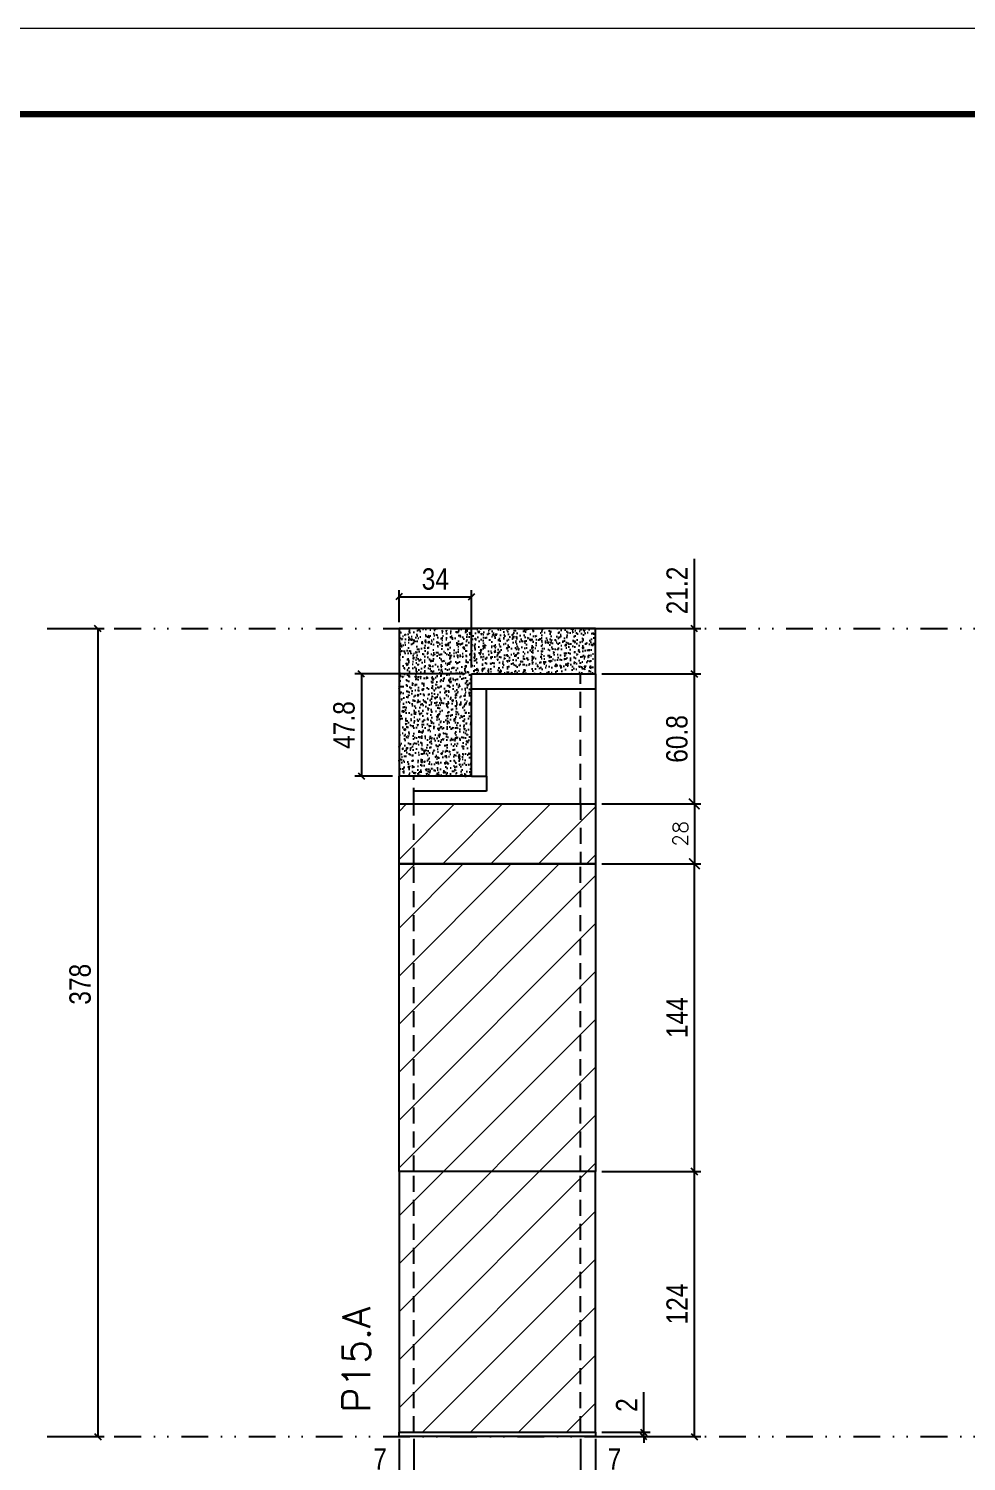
# Model space of a CAD drawing. Extents: x 2949 to 9203, y -16089 to 12527.
# Drawn here: x 8144 to 8582, y 4965 to 5635 of the extents above; entities that cross this region are included whole.
import ezdxf

# ---------------------------------------------------------------- set-up
doc = ezdxf.new("R2010")
doc.units = 0
for name, pattern in [('DASHED', [0.75, 0.5, -0.25]), ('DIVIDE2', [0.625, 0.25, -0.125, 0, -0.125, 0, -0.125]), ('HIDDEN', [0.375, 0.25, -0.125])]:
    doc.linetypes.add(name, pattern=pattern)
for name, color, linetype in [('COTA', 241, 'Continuous'), ('cotas', 4, 'Continuous'), ('Nível', 160, 'Continuous'), ('Painéis', 200, 'Continuous'), ('SARR_2.2x7', 40, 'Continuous'), ('Sarrafo de Pressão', 42, 'HIDDEN')]:
    doc.layers.add(name, color=color, linetype=linetype)
for name, color, linetype, lineweight in [('Folhas', 255, 'Continuous', 9), ('Hachura', 251, 'Continuous', 9), ('SARRAFO DE PRESSAO', 251, 'DASHED', 9), ('Texto Seção', 7, 'Continuous', 15)]:
    doc.layers.add(name, color=color, linetype=linetype, lineweight=lineweight)
doc.styles.add('COTA TECNICA', font='techl___.ttf', dxfattribs={"height": 10})
doc.styles.add('COTA TECNICA-50', font='techl___.ttf', dxfattribs={"height": 10})
doc.styles.add('REGUA-120', font='ROMANS.shx', dxfattribs={"height": 15})
doc.styles.add('ROMANS', font='romans.shx')
doc.dimstyles.new('COTA PAINEL-50', dxfattribs={"dimtxt": 10, "dimasz": 3, "dimexe": 3, "dimexo": 3, "dimgap": 3, "dimtad": 1, "dimdec": 1, "dimzin": 12, "dimdsep": 46, "dimtxsty": 'COTA TECNICA-50', "dimblk1": 'OBLIQUE', "dimblk2": 'OBLIQUE', "dimsah": 1, "dimcen": 0.9, "dimclrd": 4, "dimclre": 4, "dimclrt": 240, "dimadec": 1, "dimazin": 3, "dimtfac": 1, "dimtdec": 1, "dimtmove": 0, "dimatfit": 3, "dimfxl": 1, "dimtolj": 1, "dimtzin": 12, "dimarcsym": 0})
doc.dimstyles.new('Cota Paínel', dxfattribs={"dimtxt": 7, "dimasz": 5, "dimexe": 3, "dimexo": 3, "dimgap": 3, "dimtad": 1, "dimdec": 1, "dimzin": 12, "dimdsep": 46, "dimtxsty": 'ROMANS', "dimblk": 'ARCHTICK', "dimcen": 0, "dimclrd": 4, "dimclre": 4, "dimclrt": 1, "dimadec": 1, "dimazin": 3, "dimtfac": 1, "dimtdec": 1, "dimtmove": 0, "dimatfit": 3, "dimldrblk": 'OBLIQUE', "dimfxl": 1, "dimtolj": 1, "dimtzin": 12, "dimarcsym": 0})
doc.dimstyles.new('PAINEL', dxfattribs={"dimtxt": 10, "dimasz": 3, "dimexe": 3, "dimexo": 3, "dimgap": 3, "dimtad": 1, "dimdec": 1, "dimzin": 12, "dimdsep": 46, "dimtxsty": 'COTA TECNICA', "dimblk1": 'OBLIQUE', "dimblk2": 'OBLIQUE', "dimsah": 1, "dimcen": 0.9, "dimclrd": 4, "dimclre": 4, "dimclrt": 240, "dimadec": 1, "dimazin": 3, "dimtfac": 1, "dimtdec": 1, "dimtmove": 0, "dimatfit": 3, "dimfxl": 1, "dimtolj": 1, "dimtzin": 12, "dimarcsym": 0})

# ---------------------------------------------------------------- blocks, each defined once
blk = doc.blocks.new('9999999999')
at = {"layer": 'Folhas'}
blk.add_lwpolyline([(98138.98, 34190.21), (99623.98, 34190.21), (99623.98, 35240.21), (98138.98, 35240.21)], close=True, dxfattribs=at)
at = {"layer": 'Folhas', "color": 30, "const_width": 3}
blk.add_lwpolyline([(98213.98, 34230.21), (99583.98, 34230.21), (99583.98, 35200.21), (98213.98, 35200.21)], close=True, dxfattribs=at)
blk = doc.blocks.new('_Oblique')
at = {"color": 0, "linetype": 'ByBlock', "lineweight": -2}
blk.add_line((-0.5, -0.5), (0.5, 0.5), dxfattribs=at)
blk = doc.blocks.new('*D996')
at = {"layer": 'cotas', "color": 4, "linetype": 'ByBlock', "lineweight": -2, "transparency": 16777216}
for p, q in [((8155.19, 5354.57), (8178.91, 5354.57)), ((8175.91, 5354.57), (8175.91, 4976.57)), ((8155.19, 4976.57), (8178.91, 4976.57))]:
    blk.add_line(p, q, dxfattribs=at)
at = {"layer": 'Defpoints', "color": 0, "linetype": 'ByBlock', "transparency": 16777216}
for p in [(8152.19, 5354.57), (8152.19, 4976.57), (8175.91, 4976.57)]:
    blk.add_point(p, dxfattribs=at)
at = {"layer": 'cotas', "color": 4, "linetype": 'ByBlock', "lineweight": -2, "transparency": 16777216, "xscale": 3, "yscale": 3, "zscale": 3}
for p, rotation in [((8175.91, 5354.57), 90), ((8175.91, 4976.57), 270)]:
    blk.add_blockref('_Oblique', p, dxfattribs=dict(at, rotation=rotation))
at = {"layer": 'cotas', "color": 240, "linetype": 'ByBlock', "transparency": 16777216, "insert": (8167.67, 5188.18), "char_height": 10, "attachment_point": 5, "rotation": 90, "style": 'COTA TECNICA'}
blk.add_mtext('\\A1;378', dxfattribs=at)
blk = doc.blocks.new('*D961')
at = {"layer": 'COTA', "color": 4, "lineweight": -2, "transparency": 16777216}
for p, q in [((8316.89, 4975.57), (8316.89, 4921.39)), ((8408.89, 4975.57), (8408.89, 4921.39)), ((8316.89, 4924.39), (8408.89, 4924.39))]:
    blk.add_line(p, q, dxfattribs=at)
at = {"layer": 'Defpoints', "color": 0, "transparency": 16777216}
for p in [(8316.89, 4978.57), (8408.89, 4978.57), (8408.89, 4924.39)]:
    blk.add_point(p, dxfattribs=at)
at = {"layer": 'COTA', "color": 4, "lineweight": -2, "transparency": 16777216, "xscale": 3, "yscale": 3, "zscale": 3, "rotation": 180}
blk.add_blockref('_Oblique', (8316.89, 4924.39), dxfattribs=at)
at = {"layer": 'COTA', "color": 4, "lineweight": -2, "transparency": 16777216, "xscale": 3, "yscale": 3, "zscale": 3}
blk.add_blockref('_Oblique', (8408.89, 4924.39), dxfattribs=at)
at = {"layer": 'COTA', "color": 240, "transparency": 16777216, "insert": (8362.89, 4932.48), "char_height": 10, "attachment_point": 5, "style": 'COTA TECNICA'}
blk.add_mtext('\\A1;92', dxfattribs=at)
blk = doc.blocks.new('*D962')
at = {"layer": 'COTA', "color": 4, "lineweight": -2, "transparency": 16777216}
for p, q in [((8411.89, 5100.57), (8458.13, 5100.57)), ((8455.13, 4976.57), (8455.13, 5100.57)), ((8411.89, 4976.57), (8458.13, 4976.57))]:
    blk.add_line(p, q, dxfattribs=at)
at = {"layer": 'Defpoints', "color": 0, "transparency": 16777216}
for p in [(8408.89, 5100.57), (8455.13, 5100.57), (8408.89, 4976.57)]:
    blk.add_point(p, dxfattribs=at)
at = {"layer": 'COTA', "color": 4, "lineweight": -2, "transparency": 16777216, "xscale": 3, "yscale": 3, "zscale": 3}
for p, rotation in [((8455.13, 5100.57), 90), ((8455.13, 4976.57), 270)]:
    blk.add_blockref('_Oblique', p, dxfattribs=dict(at, rotation=rotation))
at = {"layer": 'COTA', "color": 240, "transparency": 16777216, "insert": (8447.06, 5038.57), "char_height": 10, "attachment_point": 5, "rotation": 90, "style": 'COTA TECNICA-50'}
blk.add_mtext('\\A1;124', dxfattribs=at)
blk = doc.blocks.new('*D963')
at = {"layer": 'COTA', "color": 4, "lineweight": -2, "transparency": 16777216}
for p, q in [((8431.42, 4978.57), (8431.42, 4997.37)), ((8411.89, 4978.57), (8434.42, 4978.57)), ((8411.89, 4976.57), (8434.42, 4976.57)), ((8431.42, 4976.57), (8431.42, 4978.57)), ((8431.42, 4976.57), (8431.42, 4973.57))]:
    blk.add_line(p, q, dxfattribs=at)
at = {"layer": 'Defpoints', "color": 0, "transparency": 16777216}
for p in [(8408.89, 4978.57), (8408.89, 4976.57), (8431.42, 4976.57)]:
    blk.add_point(p, dxfattribs=at)
at = {"layer": 'COTA', "color": 4, "lineweight": -2, "transparency": 16777216, "xscale": 3, "yscale": 3, "zscale": 3}
for p, rotation in [((8431.42, 4978.57), 270), ((8431.42, 4976.57), 90)]:
    blk.add_blockref('_Oblique', p, dxfattribs=dict(at, rotation=rotation))
at = {"layer": 'COTA', "color": 240, "transparency": 16777216, "insert": (8423.42, 4991.31), "char_height": 10, "attachment_point": 5, "rotation": 90, "style": 'COTA TECNICA-50'}
blk.add_mtext('\\A1;2', dxfattribs=at)
blk = doc.blocks.new('*D964')
at = {"layer": 'COTA', "color": 4, "lineweight": -2, "transparency": 16777216}
for p, q in [((8323.89, 4975.57), (8323.89, 4955.06)), ((8316.89, 4973.57), (8316.89, 4955.06)), ((8316.89, 4958.06), (8302.16, 4958.06)), ((8323.89, 4958.06), (8316.89, 4958.06))]:
    blk.add_line(p, q, dxfattribs=at)
at = {"layer": 'Defpoints', "color": 0, "transparency": 16777216}
for p in [(8316.89, 4976.57), (8323.89, 4978.57), (8316.89, 4958.06)]:
    blk.add_point(p, dxfattribs=at)
at = {"layer": 'COTA', "color": 4, "lineweight": -2, "transparency": 16777216, "xscale": 3, "yscale": 3, "zscale": 3, "rotation": 180}
blk.add_blockref('_Oblique', (8316.89, 4958.06), dxfattribs=at)
at = {"layer": 'COTA', "color": 4, "lineweight": -2, "transparency": 16777216, "xscale": 3, "yscale": 3, "zscale": 3}
blk.add_blockref('_Oblique', (8323.89, 4958.06), dxfattribs=at)
at = {"layer": 'COTA', "color": 240, "transparency": 16777216, "insert": (8308.03, 4966.13), "char_height": 10, "attachment_point": 5, "style": 'COTA TECNICA-50'}
blk.add_mtext('\\A1;7', dxfattribs=at)
blk = doc.blocks.new('*D965')
at = {"layer": 'COTA', "color": 4, "lineweight": -2, "transparency": 16777216}
for p, q in [((8401.89, 4975.57), (8401.89, 4955.06)), ((8408.89, 4973.57), (8408.89, 4955.06)), ((8401.89, 4958.06), (8408.89, 4958.06)), ((8408.89, 4958.06), (8423.62, 4958.06))]:
    blk.add_line(p, q, dxfattribs=at)
at = {"layer": 'Defpoints', "color": 0, "transparency": 16777216}
for p in [(8401.89, 4978.57), (8408.89, 4976.57), (8408.89, 4958.06)]:
    blk.add_point(p, dxfattribs=at)
at = {"layer": 'COTA', "color": 4, "lineweight": -2, "transparency": 16777216, "xscale": 3, "yscale": 3, "zscale": 3, "rotation": 180}
blk.add_blockref('_Oblique', (8401.89, 4958.06), dxfattribs=at)
at = {"layer": 'COTA', "color": 4, "lineweight": -2, "transparency": 16777216, "xscale": 3, "yscale": 3, "zscale": 3}
blk.add_blockref('_Oblique', (8408.89, 4958.06), dxfattribs=at)
at = {"layer": 'COTA', "color": 240, "transparency": 16777216, "insert": (8417.76, 4966.13), "char_height": 10, "attachment_point": 5, "style": 'COTA TECNICA-50'}
blk.add_mtext('\\A1;7', dxfattribs=at)
blk = doc.blocks.new('*D921')
at = {"layer": 'COTA', "color": 4, "lineweight": -2, "transparency": 16777216}
for p, q in [((8455.13, 5354.57), (8455.13, 5387.3)), ((8411.89, 5354.57), (8458.13, 5354.57)), ((8455.13, 5333.37), (8455.13, 5354.57)), ((8411.89, 5333.37), (8458.13, 5333.37))]:
    blk.add_line(p, q, dxfattribs=at)
at = {"layer": 'Defpoints', "color": 0, "transparency": 16777216}
for p in [(8408.89, 5354.57), (8455.13, 5354.57), (8408.89, 5333.37)]:
    blk.add_point(p, dxfattribs=at)
at = {"layer": 'COTA', "color": 4, "lineweight": -2, "transparency": 16777216, "xscale": 3, "yscale": 3, "zscale": 3}
for p, rotation in [((8455.13, 5354.57), 90), ((8455.13, 5333.37), 270)]:
    blk.add_blockref('_Oblique', p, dxfattribs=dict(at, rotation=rotation))
at = {"layer": 'COTA', "color": 240, "transparency": 16777216, "insert": (8447.07, 5372.43), "char_height": 10, "attachment_point": 5, "rotation": 90, "style": 'COTA TECNICA'}
blk.add_mtext('\\A1;21.2', dxfattribs=at)
blk = doc.blocks.new('*D988')
at = {"layer": 'COTA', "color": 4, "linetype": 'ByBlock', "lineweight": -2, "transparency": 16777216}
for p, q in [((8411.89, 5244.57), (8458.13, 5244.57)), ((8455.13, 5100.57), (8455.13, 5244.57)), ((8411.89, 5100.57), (8458.13, 5100.57))]:
    blk.add_line(p, q, dxfattribs=at)
at = {"layer": 'Defpoints', "color": 0, "linetype": 'ByBlock', "transparency": 16777216}
for p in [(8408.89, 5244.57), (8455.13, 5244.57), (8408.89, 5100.57)]:
    blk.add_point(p, dxfattribs=at)
at = {"layer": 'COTA', "color": 4, "linetype": 'ByBlock', "lineweight": -2, "transparency": 16777216, "xscale": 3, "yscale": 3, "zscale": 3}
for p, rotation in [((8455.13, 5244.57), 90), ((8455.13, 5100.57), 270)]:
    blk.add_blockref('_Oblique', p, dxfattribs=dict(at, rotation=rotation))
at = {"layer": 'COTA', "color": 240, "linetype": 'ByBlock', "transparency": 16777216, "insert": (8447.06, 5172.57), "char_height": 10, "attachment_point": 5, "rotation": 90, "style": 'COTA TECNICA'}
blk.add_mtext('\\A1;144', dxfattribs=at)
blk = doc.blocks.new('_ArchTick')
at = {"color": 0, "linetype": 'ByBlock', "const_width": 0.15}
blk.add_lwpolyline([(-0.5, -0.5), (0.5, 0.5)], dxfattribs=at)
blk = doc.blocks.new('*D2355')
at = {"layer": 'COTA', "color": 4, "lineweight": -2, "transparency": 16777216}
for p, q in [((8411.89, 5272.57), (8458.13, 5272.57)), ((8455.13, 5272.57), (8455.13, 5244.57)), ((8411.89, 5244.57), (8458.13, 5244.57))]:
    blk.add_line(p, q, dxfattribs=at)
at = {"layer": 'Defpoints', "color": 0, "transparency": 16777216}
for p in [(8408.89, 5272.57), (8408.89, 5244.57), (8455.13, 5244.57)]:
    blk.add_point(p, dxfattribs=at)
at = {"layer": 'COTA', "color": 4, "lineweight": -2, "transparency": 16777216, "xscale": 5, "yscale": 5, "zscale": 5}
for p, rotation in [((8455.13, 5272.57), 90), ((8455.13, 5244.57), 270)]:
    blk.add_blockref('_ArchTick', p, dxfattribs=dict(at, rotation=rotation))
at = {"layer": 'COTA', "color": 1, "transparency": 16777216, "insert": (8448.63, 5258.57), "char_height": 7, "attachment_point": 5, "rotation": 90, "style": 'ROMANS'}
blk.add_mtext('\\A1;28', dxfattribs=at)
blk = doc.blocks.new('*D2356')
at = {"layer": 'COTA', "color": 4, "lineweight": -2, "transparency": 16777216}
for p, q in [((8411.89, 5333.37), (8458.13, 5333.37)), ((8455.13, 5272.57), (8455.13, 5333.37)), ((8411.89, 5272.57), (8458.13, 5272.57))]:
    blk.add_line(p, q, dxfattribs=at)
at = {"layer": 'Defpoints', "color": 0, "transparency": 16777216}
for p in [(8408.89, 5333.37), (8455.13, 5333.37), (8408.89, 5272.57)]:
    blk.add_point(p, dxfattribs=at)
at = {"layer": 'COTA', "color": 4, "lineweight": -2, "transparency": 16777216, "xscale": 3, "yscale": 3, "zscale": 3}
for p, rotation in [((8455.13, 5333.37), 90), ((8455.13, 5272.57), 270)]:
    blk.add_blockref('_Oblique', p, dxfattribs=dict(at, rotation=rotation))
at = {"layer": 'COTA', "color": 240, "transparency": 16777216, "insert": (8447.01, 5302.97), "char_height": 10, "attachment_point": 5, "rotation": 90, "style": 'COTA TECNICA-50'}
blk.add_mtext('\\A1;60.8', dxfattribs=at)
blk = doc.blocks.new('*D2631')
at = {"layer": 'COTA', "color": 4, "lineweight": -2, "transparency": 16777216}
for p, q in [((8347.89, 5333.37), (8296.29, 5333.37)), ((8299.29, 5333.37), (8299.29, 5285.57)), ((8313.89, 5285.57), (8296.29, 5285.57))]:
    blk.add_line(p, q, dxfattribs=at)
at = {"layer": 'Defpoints', "color": 0, "transparency": 16777216}
for p in [(8350.89, 5333.37), (8299.29, 5285.57), (8316.89, 5285.57)]:
    blk.add_point(p, dxfattribs=at)
at = {"layer": 'COTA', "color": 4, "lineweight": -2, "transparency": 16777216, "xscale": 3, "yscale": 3, "zscale": 3}
for p, rotation in [((8299.29, 5333.37), 90), ((8299.29, 5285.57), 270)]:
    blk.add_blockref('_Oblique', p, dxfattribs=dict(at, rotation=rotation))
at = {"layer": 'COTA', "color": 240, "transparency": 16777216, "insert": (8291.19, 5309.47), "char_height": 10, "attachment_point": 5, "rotation": 90, "style": 'COTA TECNICA-50'}
blk.add_mtext('\\A1;47.8', dxfattribs=at)
blk = doc.blocks.new('*D2632')
at = {"layer": 'COTA', "color": 4, "lineweight": -2, "transparency": 16777216}
for p, q in [((8316.89, 5357.57), (8316.89, 5372.53)), ((8316.89, 5369.53), (8350.89, 5369.53)), ((8350.89, 5336.37), (8350.89, 5372.53))]:
    blk.add_line(p, q, dxfattribs=at)
at = {"layer": 'Defpoints', "color": 0, "transparency": 16777216}
for p in [(8350.89, 5369.53), (8316.89, 5354.57), (8350.89, 5333.37)]:
    blk.add_point(p, dxfattribs=at)
at = {"layer": 'COTA', "color": 4, "lineweight": -2, "transparency": 16777216, "xscale": 3, "yscale": 3, "zscale": 3, "rotation": 180}
blk.add_blockref('_Oblique', (8316.89, 5369.53), dxfattribs=at)
at = {"layer": 'COTA', "color": 4, "lineweight": -2, "transparency": 16777216, "xscale": 3, "yscale": 3, "zscale": 3}
blk.add_blockref('_Oblique', (8350.89, 5369.53), dxfattribs=at)
at = {"layer": 'COTA', "color": 240, "transparency": 16777216, "insert": (8333.89, 5377.74), "char_height": 10, "attachment_point": 5, "style": 'COTA TECNICA-50'}
blk.add_mtext('\\A1;34', dxfattribs=at)

msp = doc.modelspace()

# ---------------------------------------------------------------- hatches: boundary and pattern name
at = {"layer": 'COTA', "linetype": 'ByBlock'}
h = msp.add_hatch(dxfattribs=at)
h.set_pattern_fill('AR-CONC', color=256, scale=0.03)
h.set_pattern_definition([(50, (4768.5, 4594.3004), (5.46554, -0.4781726), [0.5715, -6.2865]), (355, (4768.5, 4594.3004), (-1.057303, 5.731705), [0.4572, -5.0292175]), (100.45144, (4768.9555, 4594.2606), (4.4082374, 5.2535326), [0.4857, -5.342707]), (46.1842, (4768.5, 4595.8244), (8.132371, -1.26127), [0.85725, -9.42975]), (96.63556, (4769.178, 4595.719), (7.122124, 7.422784), [0.72855, -8.014068]), (351.18415, (4768.5, 4595.8244), (7.122124, 7.422784), [0.685799, -7.543792]), (21, (4769.262, 4595.4434), (4.548432, -3.067956), [0.5715, -6.2865]), (326, (4769.262, 4595.4434), (1.854061, 5.525639), [0.4572, -5.0292]), (71.45144, (4769.641, 4595.188), (6.4024926, 2.457683), [0.4857, -5.342698]), (37.5, (4768.5, 4594.3004), (0.0926581, 2.5366512), [0, -4.96824, 0, -5.1054, 0, -5.04825]), (7.5, (4768.5, 4594.3004), (2.0045899, 3.0054172), [0, -2.91084, 0, -4.85394, 0, -1.92405]), (327.5, (4766.8007, 4594.3004), (4.0677179, -0.1718623), [0, -1.905, 0, -5.9436, 0, -7.8867]), (317.5, (4766.0387, 4594.3004), (4.4438754, 0.7627947), [0, -2.4765, 0, -3.94716, 0, -5.6007])])
h.paths.add_polyline_path([(8350.89, 5333.37), (8408.89, 5333.37), (8408.89, 5354.57), (8316.89, 5354.57), (8316.89, 5285.57), (8350.89, 5285.57)])
at = {"layer": 'Hachura'}
h = msp.add_hatch(dxfattribs=at)
h.set_pattern_fill('ANSI31', color=256, scale=5)
h.set_pattern_definition([(45, (4768.5, 4594.3), (-11.22532, 11.22532), [])])
h.paths.add_polyline_path([(8408.89, 5244.57), (8408.89, 5272.57), (8316.89, 5272.57), (8316.89, 5244.57)])
at = {"layer": 'Hachura', "linetype": 'ByBlock'}
h = msp.add_hatch(dxfattribs=at)
h.set_pattern_fill('ANSI31', color=256, scale=5)
h.set_pattern_definition([(45, (-122901.967, -28456.346), (-11.2253202, 11.2253202), [])])
h.paths.add_polyline_path([(8408.89, 5244.57), (8316.89, 5244.57), (8316.89, 5100.57), (8408.89, 5100.57)])
h.paths.add_polyline_path([(8408.89, 5100.57), (8316.89, 5100.57), (8316.89, 4978.57), (8408.89, 4978.57)])
h.paths.add_polyline_path([(8408.89, 5244.57), (8316.89, 5244.57)], flags=17)
h.paths.add_polyline_path([(8724.77, 5244.57), (8632.77, 5244.57), (8632.77, 5100.57), (8724.77, 5100.57)])
h.paths.add_polyline_path([(8724.77, 5100.57), (8632.77, 5100.57), (8632.77, 4978.57), (8724.77, 4978.57)])
h.paths.add_polyline_path([(8724.77, 5244.57), (8632.77, 5244.57)], flags=17)

# ---------------------------------------------------------------- linework, layer by layer
at = {"layer": 'COTA', "linetype": 'ByBlock'}
for p, q in [((8408.89, 5354.57), (8316.89, 5354.57)), ((8316.89, 5354.57), (8316.89, 5285.57)), ((8408.89, 5333.37), (8408.89, 5354.57)), ((8350.89, 5333.37), (8408.89, 5333.37))]:
    msp.add_line(p, q, dxfattribs=at)
at = {"layer": 'Nível', "color": 4, "linetype": 'DIVIDE2', "ltscale": 50}
for p, q in [((8152.19, 5354.57), (9162.53, 5354.57)), ((8152.19, 4976.57), (9162.53, 4976.57))]:
    msp.add_line(p, q, dxfattribs=at)
at = {"layer": 'Painéis'}
for p, q in [((8350.89, 5285.57), (8350.89, 5333.37)), ((8350.89, 5333.37), (8408.89, 5333.37)), ((8408.89, 5333.37), (8408.89, 5272.57)), ((8350.89, 5285.57), (8316.89, 5285.57)), ((8316.89, 5272.57), (8316.89, 5285.57)), ((8316.89, 5272.57), (8408.89, 5272.57)), ((8316.89, 5244.57), (8316.89, 5272.57)), ((8408.89, 5272.57), (8408.89, 5244.57))]:
    msp.add_line(p, q, dxfattribs=at)
for points in [[(8408.89, 5100.57), (8316.89, 5100.57), (8316.89, 5244.57), (8408.89, 5244.57)], [(8316.89, 5244.57), (8408.89, 5244.57), (8408.89, 5244.57), (8316.89, 5244.57)], [(8316.89, 4978.57), (8408.89, 4978.57), (8408.89, 5100.57), (8316.89, 5100.57)], [(8316.89, 4978.57), (8408.89, 4978.57), (8408.89, 4976.57), (8316.89, 4976.57)]]:
    msp.add_lwpolyline(points, close=True, dxfattribs=at)
at = {"layer": 'SARR_2.2x7'}
for p, q in [((8350.89, 5326.37), (8408.89, 5326.37)), ((8357.89, 5285.57), (8357.89, 5326.37)), ((8350.89, 5285.57), (8357.89, 5285.57)), ((8357.89, 5285.57), (8357.89, 5278.57)), ((8357.89, 5278.57), (8323.89, 5278.57))]:
    msp.add_line(p, q, dxfattribs=at)
at = {"layer": 'Sarrafo de Pressão', "ltscale": 30}
for p, q in [((8401.89, 5272.57), (8401.89, 5333.37)), ((8323.89, 5272.57), (8323.89, 5285.57)), ((8323.89, 5244.57), (8323.89, 5272.57)), ((8401.89, 5272.57), (8401.89, 5244.57)), ((8323.89, 5100.57), (8323.89, 5244.57)), ((8401.89, 5100.57), (8401.89, 5244.57)), ((8323.89, 4978.57), (8323.89, 5100.57)), ((8401.89, 4978.57), (8401.89, 5100.57))]:
    msp.add_line(p, q, dxfattribs=at)

# ---------------------------------------------------------------- block references
at = {"layer": 'SARRAFO DE PRESSAO', "color": 6, "linetype": 'ByBlock'}
msp.add_blockref('9999999999', (-90421.44, -29604.92), dxfattribs=at)

# ---------------------------------------------------------------- texts
at = {"layer": 'Texto Seção', "insert": (8303.42, 4987.82), "char_height": 13, "width": 285.3299, "attachment_point": 7, "rotation": 90, "style": 'REGUA-120'}
msp.add_mtext('P15.A', dxfattribs=at)

# ---------------------------------------------------------------- dimensions: what is measured, and where the dimension line sits
at = {"layer": 'COTA'}
for base, p1, p2, picture, middle in [((8350.89, 5369.53), (8316.89, 5354.57), (8350.89, 5333.37), '*D2632', (8333.89, 5377.74)), ((8408.89, 4958.06), (8401.89, 4978.57), (8408.89, 4976.57), '*D965', (8417.76, 4966.13))]:
    dim = msp.add_linear_dim(base=base, p1=p1, p2=p2, dimstyle='COTA PAINEL-50', dxfattribs=at)
    dim.commit()
    dim.dimension.update_dxf_attribs({"geometry": picture, "text_midpoint": middle})
dim = msp.add_linear_dim(base=(8455.13, 5354.57), p1=(8408.89, 5333.37), p2=(8408.89, 5354.57), angle=90, dimstyle='PAINEL', override={"dimarcsym": 2}, dxfattribs=at)
dim.commit()
dim.dimension.update_dxf_attribs({"geometry": '*D921', "text_midpoint": (8447.07, 5372.43)})
for base, p1, p2, angle, dimstyle, picture, middle in [((8299.29, 5285.57), (8350.89, 5333.37), (8316.89, 5285.57), 90, 'COTA PAINEL-50', '*D2631', (8291.19, 5309.47)), ((8455.13, 5333.37), (8408.89, 5272.57), (8408.89, 5333.37), 90, 'COTA PAINEL-50', '*D2356', (8447.01, 5302.97)), ((8455.13, 5244.57), (8408.89, 5272.57), (8408.89, 5244.57), 90, 'Cota Paínel', '*D2355', (8448.63, 5258.57)), ((8455.13, 5100.57), (8408.89, 4976.57), (8408.89, 5100.57), 90, 'COTA PAINEL-50', '*D962', (8447.06, 5038.57)), ((8316.89, 4958.06), (8323.89, 4978.57), (8316.89, 4976.57), 180, 'COTA PAINEL-50', '*D964', (8308.03, 4966.13))]:
    dim = msp.add_linear_dim(base=base, p1=p1, p2=p2, angle=angle, dimstyle=dimstyle, dxfattribs=at)
    dim.commit()
    dim.dimension.update_dxf_attribs({"geometry": picture, "text_midpoint": middle})
at = {"layer": 'COTA', "linetype": 'ByBlock'}
dim = msp.add_linear_dim(base=(8455.13, 5244.57), p1=(8408.89, 5100.57), p2=(8408.89, 5244.57), angle=90, dimstyle='PAINEL', dxfattribs=at)
dim.commit()
dim.dimension.update_dxf_attribs({"geometry": '*D988', "text_midpoint": (8447.06, 5172.57)})
at = {"layer": 'COTA'}
dim = msp.add_linear_dim(base=(8431.42, 4976.57), p1=(8408.89, 4978.57), p2=(8408.89, 4976.57), angle=90, dimstyle='COTA PAINEL-50', dxfattribs=at)
dim.commit()
dim.dimension.update_dxf_attribs({"geometry": '*D963', "text_midpoint": (8431.42, 4991.31), "dimtype": 160})
dim = msp.add_linear_dim(base=(8408.89, 4924.39), p1=(8316.89, 4978.57), p2=(8408.89, 4978.57), dimstyle='PAINEL', override={"dimarcsym": 2}, dxfattribs=at)
dim.commit()
dim.dimension.update_dxf_attribs({"geometry": '*D961', "text_midpoint": (8362.89, 4932.48)})
at = {"layer": 'cotas', "linetype": 'ByBlock'}
dim = msp.add_linear_dim(base=(8175.91, 4976.57), p1=(8152.19, 5354.57), p2=(8152.19, 4976.57), angle=90, dimstyle='PAINEL', dxfattribs=at)
dim.commit()
dim.dimension.update_dxf_attribs({"geometry": '*D996', "text_midpoint": (8175.91, 5188.18), "dimtype": 160})

doc.saveas('drawing.dxf')
